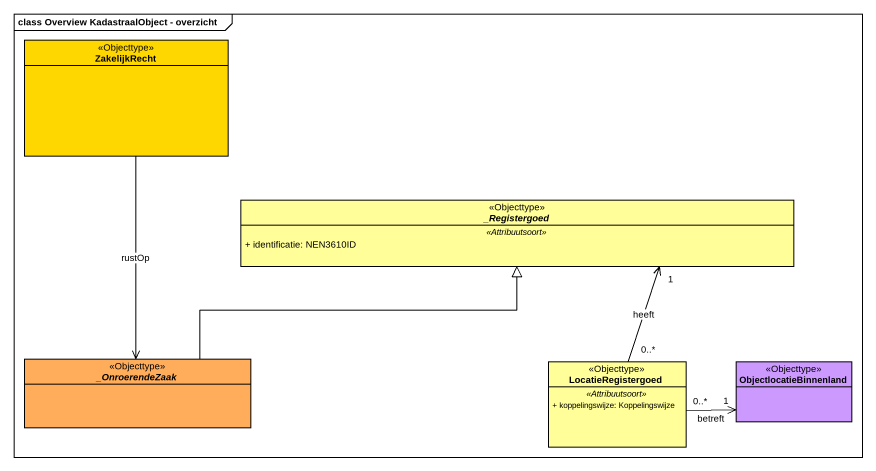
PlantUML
@startuml
mainframe class Overview KadastraalObject - overzicht
hide circle
hide empty members
skinparam classAttributeIconSize 0
class ZakelijkRecht <<Objecttype>> #FFD700
abstract class "_Registergoed" as Registergoed <<Objecttype>> #FFFE99 {
  .. <<Attribuutsoort>> ..
  + identificatie: NEN3610ID
}
abstract class "_OnroerendeZaak" as OnroerendeZaak <<Objecttype>> #FFAD5B
class LocatieRegistergoed <<Objecttype>> #FFFE99 {
  .. <<Attribuutsoort>> ..
  + koppelingswijze: Koppelingswijze
}
class ObjectlocatieBinnenland <<Objecttype>> #CC99FF
ZakelijkRecht --> OnroerendeZaak : rustOp
OnroerendeZaak -right-|> Registergoed
LocatieRegistergoed "0..*" -up-> "1" Registergoed : heeft
LocatieRegistergoed "0..*" -right-> "1" ObjectlocatieBinnenland : betreft
@enduml
